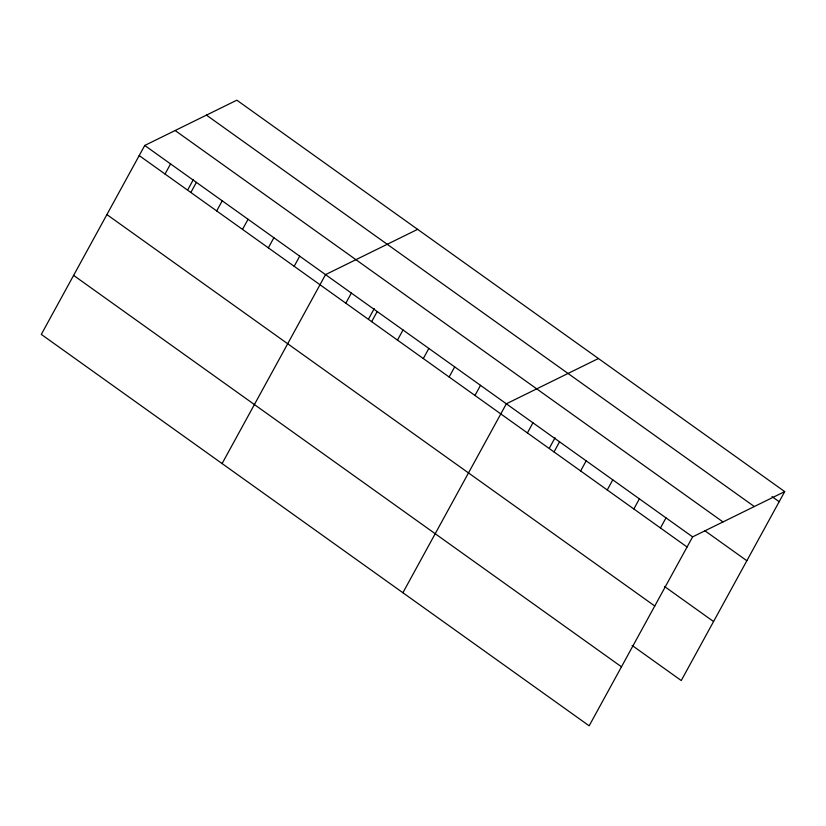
<?xml version="1.0" encoding="UTF-8"?>
<svg xmlns="http://www.w3.org/2000/svg" width="826" height="826" viewBox="0 0 826 826"><rect width="100%" height="100%" fill="white"/><g stroke="black" fill="none" stroke-linecap="round" stroke-linejoin="round"><path stroke-width="1.24" d="M144.746 145.459L41.3 334.396L589.165 725.817L692.611 536.879L784.7 491.604L236.835 100.183L144.746 145.459L692.611 536.879M165.035 174.028L170.569 163.909M187.894 189.577L193.439 179.438M190.858 192.479L196.402 182.36M216.691 210.929L222.225 200.821M242.514 229.391L248.058 219.272M268.347 247.841L273.881 237.723M294.17 266.292L299.714 256.174M222.091 463.572L325.537 274.624L417.626 229.349M345.826 303.194L351.37 293.085M368.685 318.743L374.24 308.614M371.659 321.655L377.193 311.536M397.482 340.105L403.026 329.987M423.315 358.556L428.849 348.438M449.137 377.007L454.682 366.889M474.971 395.458L480.505 385.339M402.892 592.738L506.338 403.8L598.427 358.515M527.401 432.927L532.946 422.809M549.486 447.909L555.031 437.78M554.019 451.936L559.553 441.817M580.626 470.954L586.161 460.836M607.234 489.963L612.778 479.844M633.852 508.971L639.386 498.852M660.459 527.99L665.993 517.871M784.7 491.604L681.254 680.541L632.127 645.447M772 496.602L779.166 501.712M206.448 115.124L754.314 506.545M175.133 130.518L722.998 521.939M704.888 530.746L746.849 560.73M139.202 155.577L687.067 546.998M664.434 586.429L713.561 621.534M106.895 214.584L654.76 606.005M73.607 275.388L621.472 666.809"/></g></svg>
